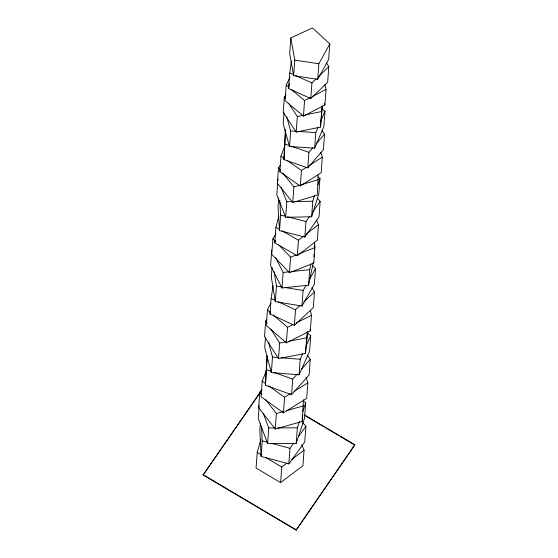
<?xml version="1.0" encoding="UTF-8"?>
<svg xmlns="http://www.w3.org/2000/svg" width="558" height="558" viewBox="0 0 558 558"><rect width="100%" height="100%" fill="white"/><g stroke="black" fill="none" stroke-linecap="round" stroke-linejoin="round"><path stroke-width="0.84" d="M261.953 389.421L259.784 392.121L258.647 407.675L275.247 429.081L302.303 421.409L302.324 415.305M302.303 421.409L303.468 399.744M322.036 130.635L324.561 134.122L323.417 149.677L307.779 167.888L283.945 159.609L285.368 129.365M283.945 159.609L285.598 131.088M307.319 355.062L310.283 359.275L309.139 374.83L291.562 394.701L265.399 385.222L267.059 356.032M265.399 385.222L267.289 355.941M304.277 414.838L354.881 444.81L296.138 530.1L203.119 474.991L261.841 390.021M259.205 405.582L258.256 418.549L267.61 443.54L296.214 443.366L304.535 418.256L305.679 402.702L303.545 401.307M266.843 319.769L265.664 320.99L264.52 336.544L278.519 358.599L305.463 353.409L307.765 331.522M271.725 249.991L270.581 265.552L281.985 287.991L308.56 285.208L313.415 261.876M266.299 370.631L262.211 381.184L261.067 396.745L283.429 412.822L306.684 398.398L307.828 382.837L306.028 377.194M270.888 303.106L267.435 309.934L266.292 325.495L286.38 342.87L310.304 330.852L311.448 315.291L310.387 310.332M265.482 337.332L264.722 347.704L271.355 372.632L299.081 374.816L309.585 351.24L310.722 335.679L307.409 333.063M276.105 233.69L272.883 238.761L271.739 254.322L289.483 272.75L313.791 263.118L314.935 247.557L314.37 242.514M260.907 439.181L257.217 452.503L256.073 468.057L280.611 482.593L302.917 465.77L304.061 450.208L301.711 444.761M280.13 165.642L278.533 167.693L277.389 183.254L292.748 202.477L317.181 195.195L318.269 174.549M277.64 183.463L276.81 194.7L285.654 217.292L311.615 216.79L318.82 193.891L319.964 178.337L317.816 176.97M277.828 180.876L277.954 179.146M260.3 423.857L259.854 429.904L261.067 456.416L288.821 463.858L304.759 441.943L305.903 426.382L302.541 422.448M286.115 94.895L284.371 96.743L283.227 112.297L296.193 132.086L320.487 127.078L322.385 105.887M272.025 267.533L271.327 277.04L275.324 301.655L301.941 306.049L314.398 284.155L315.542 268.593L312.389 265.601M284.015 112.786L283.185 124.022L289.532 146.51L314.656 148.163L323.835 126.694L324.979 111.133L321.624 108.559M320.697 152.278L322.322 157.119L321.185 172.673L300.302 186.03L279.809 171.718L280.953 156.156L284.768 145.847M289.93 77.416L286.198 85.088L285.054 100.642L303.447 116.113L324.896 104.974L326.039 89.413L324.902 84.446M316.379 219.991L318.472 224.651L317.328 240.212L297.281 255.773L274.78 242.849L275.917 227.287L278.77 216.351M311.929 287.579L314.468 292.036L313.324 307.598L294.38 325.335L269.974 314.021L271.111 298.467L273.113 285.668M278.686 197.916L278.051 206.565L279.523 230.642L304.835 237.073L319.009 216.971L320.153 201.41L317.3 198.16M290.83 37.951L289.686 53.505L293.634 75.679L317.711 79.334L328.648 59.42L329.792 43.859L312.466 27.9L290.83 37.951L294.77 60.118L293.634 75.679M261.067 456.416L262.211 440.862L261.542 426.319M326.611 63.005L328.795 66.702L327.651 82.263L310.785 98.515L288.591 88.582L289.735 73.021L291.429 60.968M279.523 230.642L280.66 215.081L279.767 200.461M275.324 301.655L276.468 286.101L274.124 271.669M271.355 372.632L272.499 357.071L268.517 342.117M267.61 443.54L268.754 427.986L263.32 413.471M289.532 146.51L290.676 130.949L286.679 116.789M285.654 217.292L286.798 201.731L281.113 187.209M281.985 287.991L283.129 272.437L275.659 257.726M278.519 358.599L279.663 343.037L270.797 329.074M296.193 132.086L297.33 116.524L289.002 103.809M275.247 429.081L276.391 413.527L265.496 399.479M292.748 202.477L293.892 186.923L282.767 173.001M289.483 272.75L290.62 257.189L278.798 244.906M286.38 342.87L287.523 327.309L273.267 314.977M303.447 116.113L304.591 100.559L291.45 89.503M283.429 412.822L284.573 397.261L290.383 393.655M300.302 186.03L301.439 170.469L306.481 167.247M280.611 482.593L281.748 467.032L287.161 462.959M297.281 255.773L298.425 240.219L303.768 236.069M310.785 98.515L311.929 82.954L316.302 78.741M294.38 325.335L295.517 309.781L299.939 305.638M307.779 167.888L308.916 152.334L312.829 147.779M291.562 394.701L292.706 379.14L297.24 374.013M304.835 237.073L305.979 221.512L309.397 216.664M288.821 463.858L289.958 448.297L293.445 443.505M317.711 79.334L318.855 63.772L329.792 43.859M301.941 306.049L303.085 290.495L306.091 285.208M314.656 148.163L315.8 132.602L317.844 127.831M299.081 374.816L300.225 359.261L302.673 353.758M311.615 216.79L312.759 201.229L314.559 195.509M296.214 443.366L297.358 427.805L299.506 421.325M308.56 285.208L309.704 269.647L310.918 263.815M320.487 127.078L322.085 106.432M305.463 353.409L307.228 331.961M313.903 256.715L314.091 254.127M314.412 249.803L314.726 245.478L314.384 247.145M296.138 530.1L354.881 444.81M288.591 88.582L289.323 83.414M269.974 314.021L270.372 311.462M274.78 242.849L275.436 240.324M317.907 184.879L319.964 178.337M302.729 411.609L305.679 402.702M279.809 171.718L280.395 170.127M320.564 121.47L324.979 111.133M306.175 345.897L310.722 335.679M309.53 279.167L315.542 268.593M203.119 474.991L260.851 391.451M312.822 211.81L320.153 201.41M298.425 436.656L305.903 426.382M316.184 143.873L324.561 134.122M301.208 369.529L310.283 359.275M318.799 76.334L328.795 66.702M303.726 302.087L314.468 292.036M305.777 234.506L318.472 224.651M291.89 459.387L304.061 450.208M308.644 165.865L322.322 157.119M294.017 391.402L307.828 382.837M304.591 100.559L309.955 97.769M312.25 96.576L326.039 89.413M287.523 327.309L292.922 324.596M296.012 323.047L311.448 315.291M290.62 257.189L296.298 254.943M298.725 253.981L314.935 247.557M293.892 186.923L299.59 185.221M301.222 184.733L318.325 179.634M276.391 413.527L282.948 411.665M286.226 410.73L303.44 405.847M297.33 116.524L303.196 115.318M304.877 114.976L321.631 111.516M279.663 343.037L285.556 341.901M288.081 341.419L306.607 337.855M283.129 272.437L289.128 271.802M290.844 271.627L309.704 269.647M286.798 201.731L292.852 201.612M294.582 201.578L312.759 201.229M268.754 427.986L274.822 427.944M277.424 427.93L297.358 427.805M290.676 130.949L295.873 131.297M297.609 131.409L315.8 132.602M272.499 357.071L278.561 357.552M281.162 357.755L300.225 359.261M294.77 60.118L318.855 63.772M276.468 286.101L282.474 287.091M285.054 287.516L303.085 290.495M280.66 215.081L285.724 216.371M287.412 216.797L305.979 221.512M262.211 440.862L267.254 442.208M271.46 443.338L289.958 448.297M285.089 144.048L290.021 145.764M291.66 146.335L308.916 152.334M266.543 369.661L271.446 371.44M273.901 372.325L292.706 379.14M289.735 73.021L293.703 74.793M295.287 75.504L311.929 82.954M271.111 298.467L275.052 300.288M278.198 301.752L295.517 309.781M275.917 227.287L279.67 229.443M281.923 230.733L298.425 240.219M304.256 415.152L324.351 427.051M325.837 427.937L338.49 435.428M339.975 436.314L354.86 445.131M257.217 452.503L261.674 455.14M265.392 457.344L281.748 467.032M203.14 474.677L296.159 529.786M280.953 156.156L284.482 158.625M287.307 160.599L301.439 170.469M262.211 381.184L265.706 383.702M268.496 385.711L284.573 397.261M286.198 85.088L288.821 87.292M267.435 309.934L270.03 312.173M272.883 238.761L275.247 241.223M278.533 167.693L280.646 170.343M259.784 392.121L261.346 394.122M284.371 96.743L285.291 98.152M265.664 320.99L267.066 323.194M324.519 103.314L324.896 104.974M309.948 329.199L310.304 330.852"/></g></svg>
